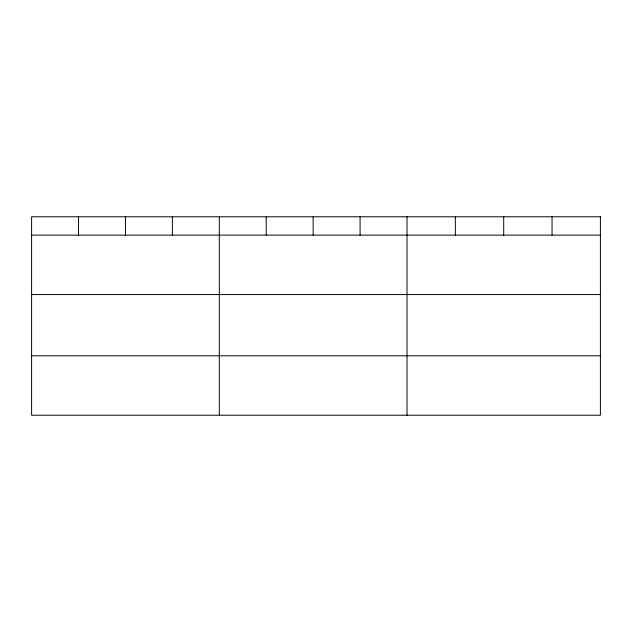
<?xml version="1.0" encoding="UTF-8"?>
<svg xmlns="http://www.w3.org/2000/svg" width="632" height="632" viewBox="0 0 632 632"><rect width="100%" height="100%" fill="white"/><g stroke="black" fill="none" stroke-linecap="round" stroke-linejoin="round"><path stroke-width="0.95" d="M31.6 235.136L600.4 235.136M31.6 294.567L600.4 294.567M31.6 355.8L600.4 355.8M552.052 216.776L552.052 235.136M503.704 216.776L503.704 235.136M455.356 216.776L455.356 235.136M407.008 216.776L407.008 415.224M360.082 216.776L360.082 235.136M313.156 216.776L313.156 235.136M266.23 216.776L266.23 235.136M219.304 216.776L219.304 415.224M172.378 216.776L172.378 235.136M125.452 216.776L125.452 235.136M78.526 216.776L78.526 235.136M600.4 216.776L31.6 216.776L31.6 415.224L600.4 415.224L600.4 216.776"/></g></svg>
